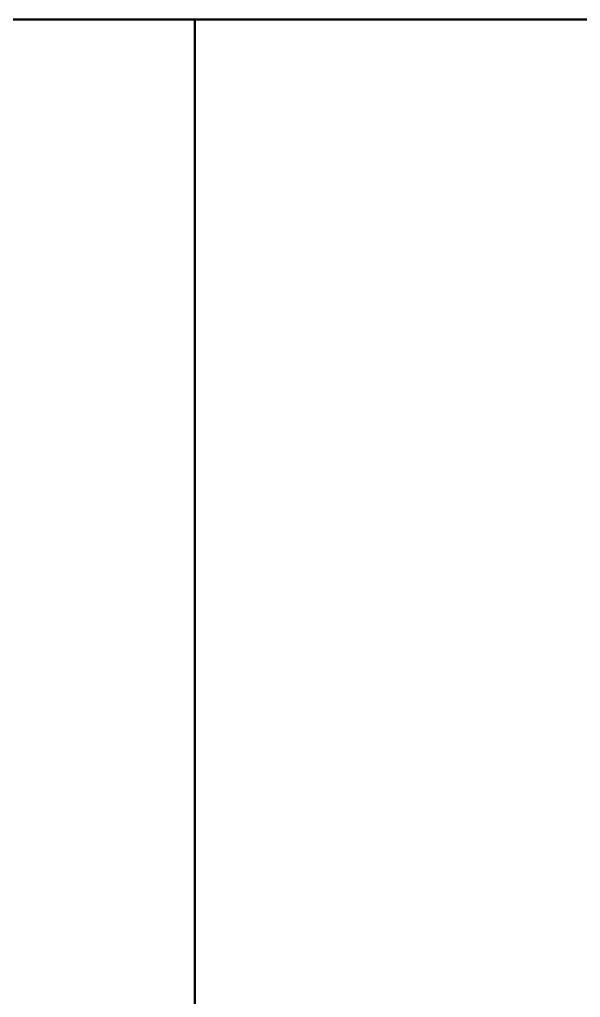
# Model space of a CAD drawing. Extents: x 182769.15 to 182771.38, y 101811.72 to 101812.21.
# Drawn here: x 182770.2277 to 182770.2989, y 101812.0893 to 101812.2136 of the extents above; entities that cross this region are included whole.
import ezdxf

# ---------------------------------------------------------------- set-up
doc = ezdxf.new("R2010")
doc.units = 0
doc.header["$MEASUREMENT"] = 0
doc.layers.add('Standard', color=7, linetype='Continuous', lineweight=25)

msp = doc.modelspace()

# ---------------------------------------------------------------- linework, layer by layer
at = {"layer": 'Standard', "color": 4, "linetype": 'ByBlock', "lineweight": 50}
for p, q in [((182770.2499405771, 101812.2136319811), (182769.8971625146, 101812.2136319811)), ((182770.69933305, 101812.2136319811), (182770.2499405771, 101812.2136319811)), ((182770.2499405771, 101812.2136319811), (182770.2499405771, 101811.9683983023)), ((182770.2499405771, 101811.7231646235), (182770.2499405771, 101812.2136319811))]:
    msp.add_line(p, q, dxfattribs=at)

doc.saveas('drawing.dxf')
